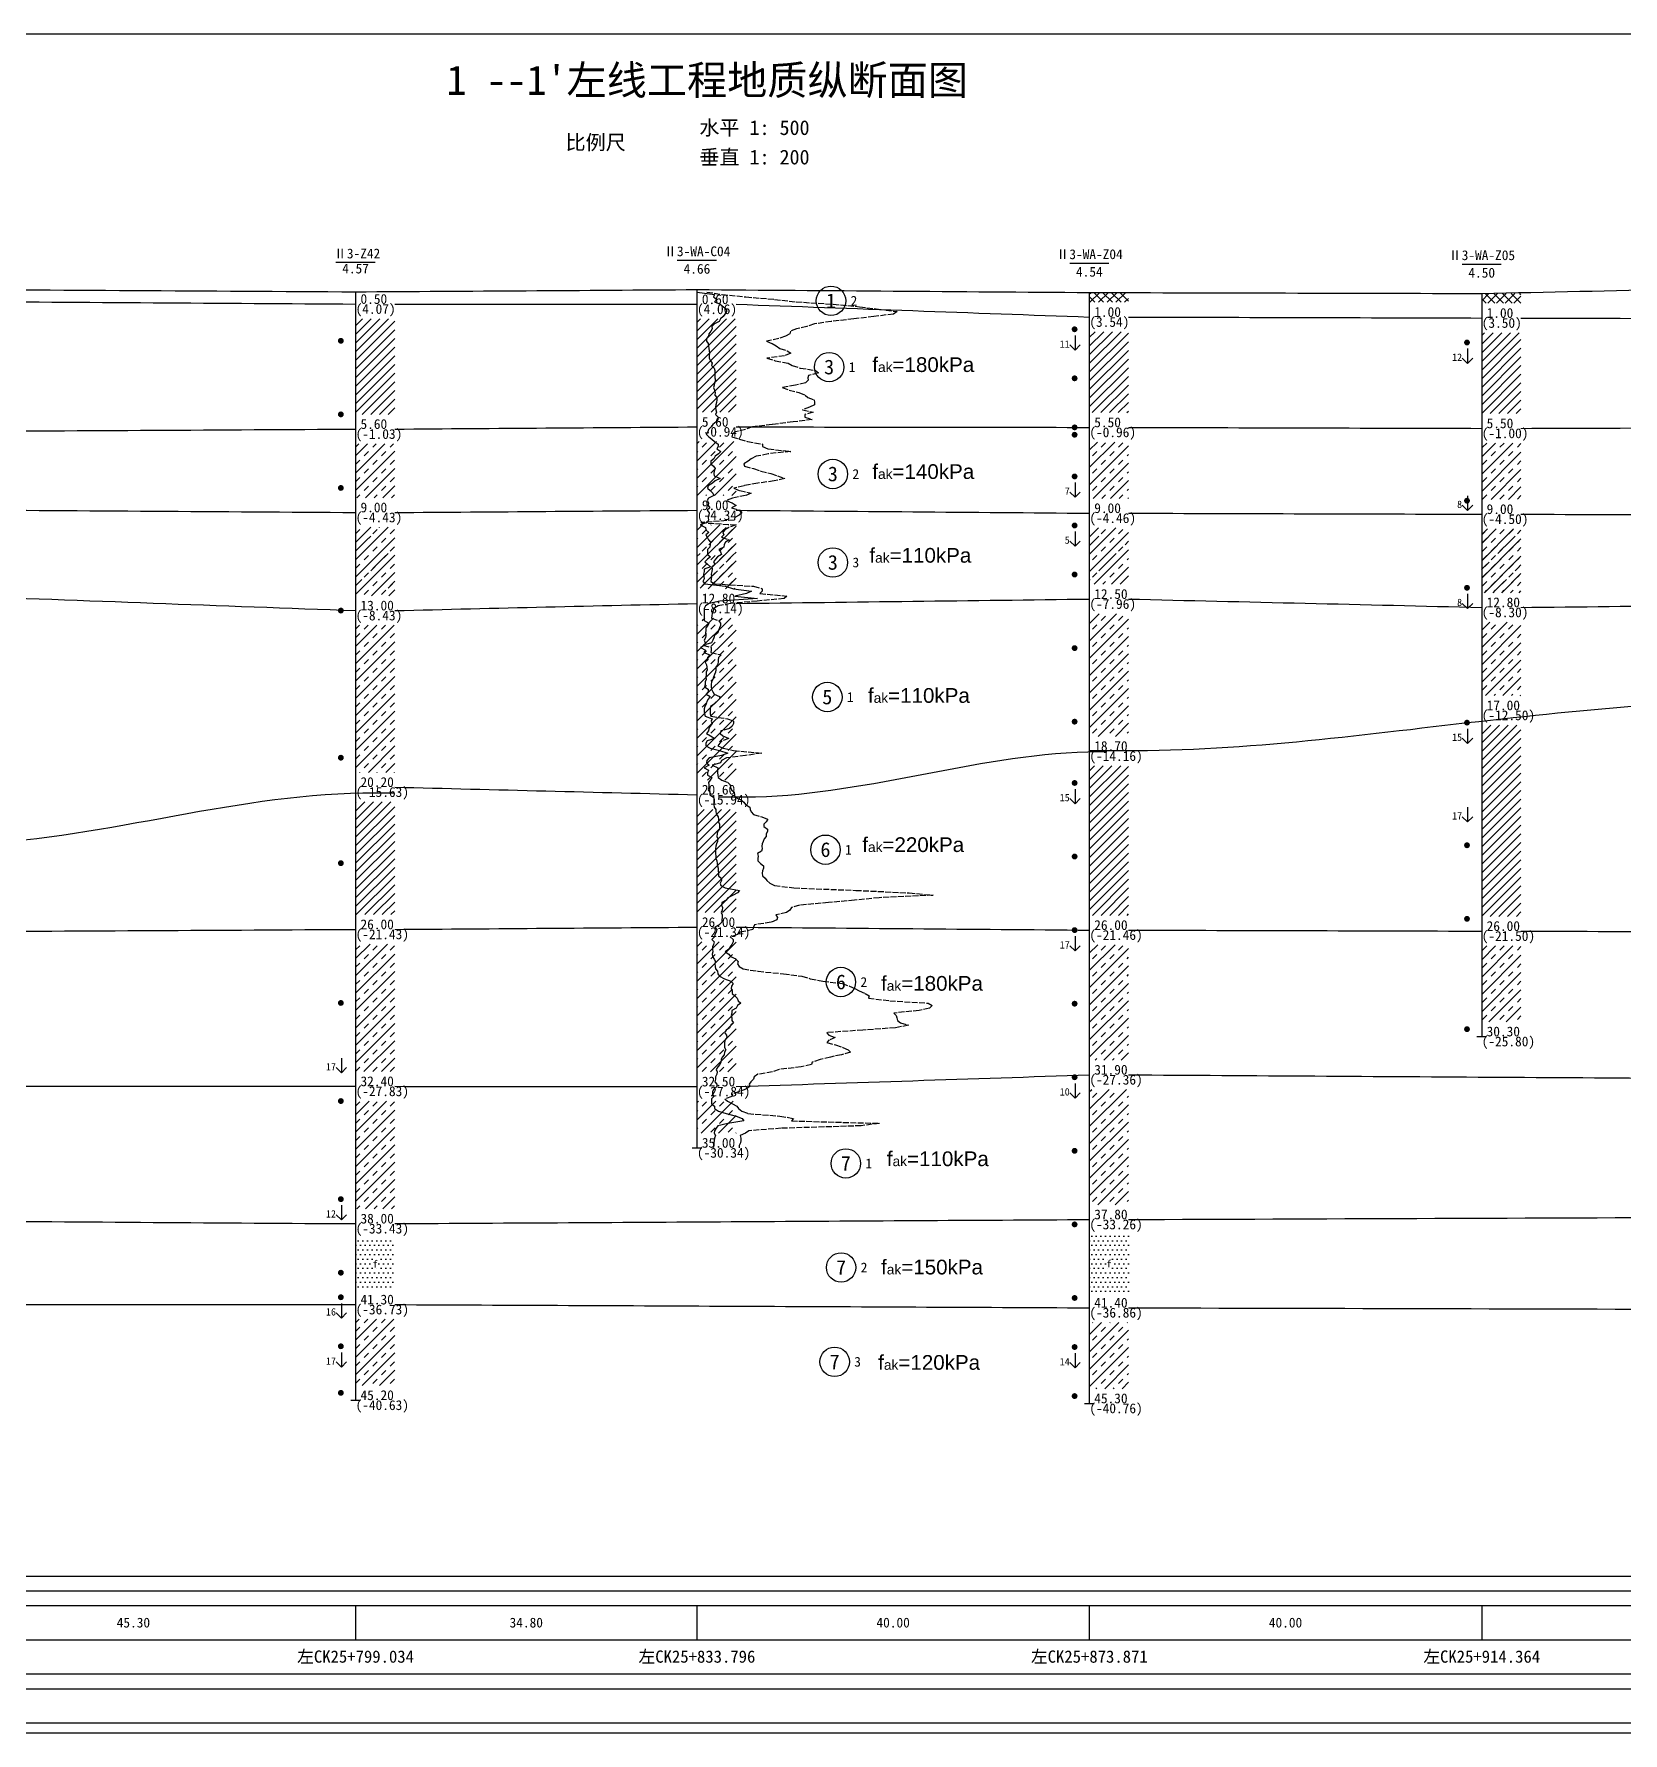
# Model space of a CAD drawing. Extents: x -339 to 990, y -633 to 75.
# Drawn here: x 330.4 to 654.4, y -271 to 75.4 of the extents above; entities that cross this region are included whole.
import ezdxf

# ---------------------------------------------------------------- set-up
doc = ezdxf.new("R2010")
doc.units = 0
doc.header["$MEASUREMENT"] = 0
doc.linetypes.add('ACAD_ISO02W100', pattern=[15, 12, -3])
doc.layers.get('0').update_dxf_attribs({"linetype": 'CONTINUOUS'})
doc.layers.add('苏州工程勘察_钻孔图例_LAYER', color=7, linetype='CONTINUOUS')
pattern_1 = [(45, (0, 0), (-0.883883, 0.883883), [])]
pattern_2 = [(45, (0, 0), (-1.767767, 1.767767), []), (45, (1.7678, 0), (-1.767767, 1.767767), [1.25, -1.25])]
pattern_3 = [(45, (0, 0), (-3.535534, 3.535534), []), (45, (1.768, 0), (-3.535534, 3.535534), [1.25, -0.625]), (45, (3.5355, 0), (-3.535534, 3.535534), []), (45, (0, 0), (0, 1.767767), [1.25, -1.25])]
pattern_4 = [(0, (0, 0), (0.4688, 0.9375), [0, -0.9375])]
pattern_5 = [(45, (0, 0), (-0.883883, 0.883883), []), (135, (0, 0), (-0.883883, -0.883883), [])]

# ---------------------------------------------------------------- blocks, each defined once
blk = doc.blocks.new('Layer1-2')
at = {"layer": '苏州工程勘察_钻孔图例_LAYER', "color": 7}
blk.add_circle((0, 0), 1.5, dxfattribs=at)
at = {"layer": '苏州工程勘察_钻孔图例_LAYER', "color": 7, "line_spacing_factor": 0.84}
for s, insert, char_height, attachment_point in [('{\\f|b0|i0|c134|p54;1}', (0, 0), 1.5, 5), ('{\\f|b0|i0|c134|p54;2}', (2, 0), 1, 4)]:
    blk.add_mtext(s, dxfattribs=dict(at, insert=insert, char_height=char_height, attachment_point=attachment_point))
blk = doc.blocks.new('Layer3-1')
at = {"layer": '苏州工程勘察_钻孔图例_LAYER', "color": 7}
blk.add_circle((0, 0), 1.5, dxfattribs=at)
at = {"layer": '苏州工程勘察_钻孔图例_LAYER', "color": 7, "line_spacing_factor": 0.84}
for s, insert, char_height, attachment_point in [('{\\f|b0|i0|c134|p54;3}', (0, 0), 1.5, 5), ('{\\f|b0|i0|c134|p54;1}', (2, 0), 1, 4)]:
    blk.add_mtext(s, dxfattribs=dict(at, insert=insert, char_height=char_height, attachment_point=attachment_point))
blk = doc.blocks.new('Layer3-2')
at = {"layer": '苏州工程勘察_钻孔图例_LAYER', "color": 7}
blk.add_circle((0, 0), 1.5, dxfattribs=at)
at = {"layer": '苏州工程勘察_钻孔图例_LAYER', "color": 7, "line_spacing_factor": 0.84}
for s, insert, char_height, attachment_point in [('{\\f|b0|i0|c134|p54;3}', (0, 0), 1.5, 5), ('{\\f|b0|i0|c134|p54;2}', (2, 0), 1, 4)]:
    blk.add_mtext(s, dxfattribs=dict(at, insert=insert, char_height=char_height, attachment_point=attachment_point))
blk = doc.blocks.new('Layer3-3')
at = {"layer": '苏州工程勘察_钻孔图例_LAYER', "color": 7}
blk.add_circle((0, 0), 1.5, dxfattribs=at)
at = {"layer": '苏州工程勘察_钻孔图例_LAYER', "color": 7, "line_spacing_factor": 0.84}
for insert, char_height, attachment_point in [((0, 0), 1.5, 5), ((2, 0), 1, 4)]:
    blk.add_mtext('{\\f|b0|i0|c134|p54;3}', dxfattribs=dict(at, insert=insert, char_height=char_height, attachment_point=attachment_point))
blk = doc.blocks.new('Layer5-1')
at = {"layer": '苏州工程勘察_钻孔图例_LAYER', "color": 7}
blk.add_circle((0, 0), 1.5, dxfattribs=at)
at = {"layer": '苏州工程勘察_钻孔图例_LAYER', "color": 7, "line_spacing_factor": 0.84}
for s, insert, char_height, attachment_point in [('{\\f|b0|i0|c134|p54;5}', (0, 0), 1.5, 5), ('{\\f|b0|i0|c134|p54;1}', (2, 0), 1, 4)]:
    blk.add_mtext(s, dxfattribs=dict(at, insert=insert, char_height=char_height, attachment_point=attachment_point))
blk = doc.blocks.new('Layer6-1')
at = {"layer": '苏州工程勘察_钻孔图例_LAYER', "color": 7}
blk.add_circle((0, 0), 1.5, dxfattribs=at)
at = {"layer": '苏州工程勘察_钻孔图例_LAYER', "color": 7, "line_spacing_factor": 0.84}
for s, insert, char_height, attachment_point in [('{\\f|b0|i0|c134|p54;6}', (0, 0), 1.5, 5), ('{\\f|b0|i0|c134|p54;1}', (2, 0), 1, 4)]:
    blk.add_mtext(s, dxfattribs=dict(at, insert=insert, char_height=char_height, attachment_point=attachment_point))
blk = doc.blocks.new('Layer6-2')
at = {"layer": '苏州工程勘察_钻孔图例_LAYER', "color": 7}
blk.add_circle((0, 0), 1.5, dxfattribs=at)
at = {"layer": '苏州工程勘察_钻孔图例_LAYER', "color": 7, "line_spacing_factor": 0.84}
for s, insert, char_height, attachment_point in [('{\\f|b0|i0|c134|p54;6}', (0, 0), 1.5, 5), ('{\\f|b0|i0|c134|p54;2}', (2, 0), 1, 4)]:
    blk.add_mtext(s, dxfattribs=dict(at, insert=insert, char_height=char_height, attachment_point=attachment_point))
blk = doc.blocks.new('Layer7-1')
at = {"layer": '苏州工程勘察_钻孔图例_LAYER', "color": 7}
blk.add_circle((0, 0), 1.5, dxfattribs=at)
at = {"layer": '苏州工程勘察_钻孔图例_LAYER', "color": 7, "line_spacing_factor": 0.84}
for s, insert, char_height, attachment_point in [('{\\f|b0|i0|c134|p54;7}', (0, 0), 1.5, 5), ('{\\f|b0|i0|c134|p54;1}', (2, 0), 1, 4)]:
    blk.add_mtext(s, dxfattribs=dict(at, insert=insert, char_height=char_height, attachment_point=attachment_point))
blk = doc.blocks.new('Layer7-2')
at = {"layer": '苏州工程勘察_钻孔图例_LAYER', "color": 7}
blk.add_circle((0, 0), 1.5, dxfattribs=at)
at = {"layer": '苏州工程勘察_钻孔图例_LAYER', "color": 7, "line_spacing_factor": 0.84}
for s, insert, char_height, attachment_point in [('{\\f|b0|i0|c134|p54;7}', (0, 0), 1.5, 5), ('{\\f|b0|i0|c134|p54;2}', (2, 0), 1, 4)]:
    blk.add_mtext(s, dxfattribs=dict(at, insert=insert, char_height=char_height, attachment_point=attachment_point))
blk = doc.blocks.new('Layer7-3')
at = {"layer": '苏州工程勘察_钻孔图例_LAYER', "color": 7}
blk.add_circle((0, 0), 1.5, dxfattribs=at)
at = {"layer": '苏州工程勘察_钻孔图例_LAYER', "color": 7, "line_spacing_factor": 0.84}
for s, insert, char_height, attachment_point in [('{\\f|b0|i0|c134|p54;7}', (0, 0), 1.5, 5), ('{\\f|b0|i0|c134|p54;3}', (2, 0), 1, 4)]:
    blk.add_mtext(s, dxfattribs=dict(at, insert=insert, char_height=char_height, attachment_point=attachment_point))

msp = doc.modelspace()

# ---------------------------------------------------------------- hatches: boundary and pattern name
h = msp.add_hatch()
h.set_pattern_fill('素填土', color=256, scale=10, style=0)
h.set_pattern_definition(pattern_5)
h.paths.add_polyline_path([(545.6, 22.7), (553.6, 22.7), (553.6, 20.7), (545.6, 20.7)])
h = msp.add_hatch()
h.set_pattern_fill('素填土', color=256, scale=10, style=0)
h.set_pattern_definition(pattern_5)
h.paths.add_polyline_path([(625.6, 22.5), (633.6, 22.5), (633.6, 20.5), (625.6, 20.5)])
h = msp.add_hatch()
h.set_pattern_fill('粘土', color=256, scale=10, style=0)
h.set_pattern_definition(pattern_1)
h.paths.add_polyline_path([(396, 17.35), (404, 17.35), (404, -2.15), (396, -2.15)])
h = msp.add_hatch()
h.set_pattern_fill('粘土', color=256, scale=10, style=0)
h.set_pattern_definition(pattern_1)
h.paths.add_polyline_path([(465.6, 17.3), (473.6, 17.3), (473.6, -1.7), (465.6, -1.7)])
h = msp.add_hatch()
h.set_pattern_fill('粘土', color=256, scale=10, style=0)
h.set_pattern_definition(pattern_1)
h.paths.add_polyline_path([(545.6, 14.7), (553.6, 14.7), (553.6, -1.8), (545.6, -1.8)])
h = msp.add_hatch()
h.set_pattern_fill('粘土', color=256, scale=10, style=0)
h.set_pattern_definition(pattern_1)
h.paths.add_polyline_path([(625.6, 14.5), (633.6, 14.5), (633.6, -2), (625.6, -2)])
h = msp.add_hatch()
h.set_pattern_fill('粉质粘土', color=256, scale=10, style=0)
h.set_pattern_definition(pattern_2)
h.paths.add_polyline_path([(396, -8.15), (404, -8.15), (404, -19.15), (396, -19.15)])
h = msp.add_hatch()
h.set_pattern_fill('粉质粘土', color=256, scale=10, style=0)
h.set_pattern_definition(pattern_2)
h.paths.add_polyline_path([(465.6, -7.7), (473.6, -7.7), (473.6, -18.7), (465.6, -18.7)])
h = msp.add_hatch()
h.set_pattern_fill('粉质粘土', color=256, scale=10, style=0)
h.set_pattern_definition(pattern_2)
h.paths.add_polyline_path([(545.6, -7.8), (553.6, -7.8), (553.6, -19.3), (545.6, -19.3)])
h = msp.add_hatch()
h.set_pattern_fill('粉质粘土', color=256, scale=10, style=0)
h.set_pattern_definition(pattern_2)
h.paths.add_polyline_path([(625.6, -8), (633.6, -8), (633.6, -19.5), (625.6, -19.5)])
h = msp.add_hatch()
h.set_pattern_fill('粉质粘土夹粉土', color=256, scale=10, style=0)
h.set_pattern_definition(pattern_3)
h.paths.add_polyline_path([(396, -25.15), (404, -25.15), (404, -39.15), (396, -39.15)])
h = msp.add_hatch()
h.set_pattern_fill('粉质粘土夹粉土', color=256, scale=10, style=0)
h.set_pattern_definition(pattern_3)
h.paths.add_polyline_path([(465.6, -24.7), (473.6, -24.7), (473.6, -37.7), (465.6, -37.7)])
h = msp.add_hatch()
h.set_pattern_fill('粉质粘土夹粉土', color=256, scale=10, style=0)
h.set_pattern_definition(pattern_3)
h.paths.add_polyline_path([(545.6, -25.3), (553.6, -25.3), (553.6, -36.8), (545.6, -36.8)])
h = msp.add_hatch()
h.set_pattern_fill('粉质粘土夹粉土', color=256, scale=10, style=0)
h.set_pattern_definition(pattern_3)
h.paths.add_polyline_path([(625.6, -25.5), (633.6, -25.5), (633.6, -38.5), (625.6, -38.5)])
h = msp.add_hatch()
h.set_pattern_fill('粉质粘土', color=256, scale=10, style=0)
h.set_pattern_definition(pattern_2)
h.paths.add_polyline_path([(465.6, -43.7), (473.6, -43.7), (473.6, -76.7), (465.6, -76.7)])
h = msp.add_hatch()
h.set_pattern_fill('粉质粘土', color=256, scale=10, style=0)
h.set_pattern_definition(pattern_2)
h.paths.add_polyline_path([(545.6, -42.8), (553.6, -42.8), (553.6, -67.8), (545.6, -67.8)])
h = msp.add_hatch()
h.set_pattern_fill('粉质粘土', color=256, scale=10, style=0)
h.set_pattern_definition(pattern_2)
h.paths.add_polyline_path([(625.6, -44.5), (633.6, -44.5), (633.6, -59.5), (625.6, -59.5)])
h = msp.add_hatch()
h.set_pattern_fill('粉质粘土', color=256, scale=10, style=0)
h.set_pattern_definition(pattern_2)
h.paths.add_polyline_path([(396, -45.15), (404, -45.15), (404, -75.15), (396, -75.15)])
h = msp.add_hatch()
h.set_pattern_fill('粘土', color=256, scale=10, style=0)
h.set_pattern_definition(pattern_1)
h.paths.add_polyline_path([(625.6, -65.5), (633.6, -65.5), (633.6, -104.5), (625.6, -104.5)])
h = msp.add_hatch()
h.set_pattern_fill('粘土', color=256, scale=10, style=0)
h.set_pattern_definition(pattern_1)
h.paths.add_polyline_path([(545.6, -73.8), (553.6, -73.8), (553.6, -104.3), (545.6, -104.3)])
h = msp.add_hatch()
h.set_pattern_fill('粘土', color=256, scale=10, style=0)
h.set_pattern_definition(pattern_1)
h.paths.add_polyline_path([(396, -81.15), (404, -81.15), (404, -104.15), (396, -104.15)])
h = msp.add_hatch()
h.set_pattern_fill('粘土', color=256, scale=10, style=0)
h.set_pattern_definition(pattern_1)
h.paths.add_polyline_path([(465.6, -82.7), (473.6, -82.7), (473.6, -103.7), (465.6, -103.7)])
h = msp.add_hatch()
h.set_pattern_fill('粉质粘土', color=256, scale=10, style=0)
h.set_pattern_definition(pattern_2)
h.paths.add_polyline_path([(396, -110.15), (404, -110.15), (404, -136.15), (396, -136.15)])
h = msp.add_hatch()
h.set_pattern_fill('粉质粘土', color=256, scale=10, style=0)
h.set_pattern_definition(pattern_2)
h.paths.add_polyline_path([(465.6, -109.7), (473.6, -109.7), (473.6, -136.2), (465.6, -136.2)])
h = msp.add_hatch()
h.set_pattern_fill('粉质粘土', color=256, scale=10, style=0)
h.set_pattern_definition(pattern_2)
h.paths.add_polyline_path([(545.6, -110.3), (553.6, -110.3), (553.6, -133.8), (545.6, -133.8)])
h = msp.add_hatch()
h.set_pattern_fill('粉质粘土', color=256, scale=10, style=0)
h.set_pattern_definition(pattern_2)
h.paths.add_polyline_path([(625.6, -110.5), (633.6, -110.5), (633.6, -126), (625.6, -126)])
h = msp.add_hatch()
h.set_pattern_fill('粉质粘土', color=256, scale=10, style=0)
h.set_pattern_definition(pattern_2)
h.paths.add_polyline_path([(545.6, -139.8), (553.6, -139.8), (553.6, -163.3), (545.6, -163.3)])
h = msp.add_hatch()
h.set_pattern_fill('粉质粘土', color=256, scale=10, style=0)
h.set_pattern_definition(pattern_2)
h.paths.add_polyline_path([(396, -142.15), (404, -142.15), (404, -164.15), (396, -164.15)])
h = msp.add_hatch()
h.set_pattern_fill('粉质粘土', color=256, scale=10, style=0)
h.set_pattern_definition(pattern_2)
h.paths.add_polyline_path([(465.6, -142.2), (473.6, -142.2), (473.6, -148.7), (465.6, -148.7)])
h = msp.add_hatch()
h.set_pattern_fill('砂', color=256, scale=10, style=0)
h.set_pattern_definition(pattern_4)
h.paths.add_polyline_path([(545.6, -169.3), (553.6, -169.3), (553.6, -181.3), (545.6, -181.3)])
h = msp.add_hatch()
h.set_pattern_fill('砂', color=256, scale=10, style=0)
h.set_pattern_definition(pattern_4)
h.paths.add_polyline_path([(396, -170.15), (404, -170.15), (404, -180.65), (396, -180.65)])
h = msp.add_hatch()
h.set_pattern_fill('粉质粘土', color=256, scale=10, style=0)
h.set_pattern_definition(pattern_2)
h.paths.add_polyline_path([(396, -186.65), (404, -186.65), (404, -200.15), (396, -200.15)])
h = msp.add_hatch()
h.set_pattern_fill('粉质粘土', color=256, scale=10, style=0)
h.set_pattern_definition(pattern_2)
h.paths.add_polyline_path([(545.6, -187.3), (553.6, -187.3), (553.6, -200.8), (545.6, -200.8)])
at = {"layer": '苏州工程勘察_钻孔图例_LAYER'}
for points in [[(543.2, 15.2, 1), (542, 15.2, 1)], [(393.6, 12.85, 1), (392.4, 12.85, 1)], [(623.2, 12.5, 1), (622, 12.5, 1)], [(543.2, 5.2, 1), (542, 5.2, 1)], [(393.6, -2.15, 1), (392.4, -2.15, 1)], [(543.2, -4.8, 1), (542, -4.8, 1)], [(543.2, -6.3, 1), (542, -6.3, 1)], [(393.6, -17.15, 1), (392.4, -17.15, 1)], [(543.2, -14.8, 1), (542, -14.8, 1)], [(623.2, -19.75, 1), (622, -19.75, 1)], [(543.2, -24.8, 1), (542, -24.8, 1)], [(543.2, -34.8, 1), (542, -34.8, 1)], [(623.2, -37.5, 1), (622, -37.5, 1)], [(393.6, -42.15, 1), (392.4, -42.15, 1)], [(543.2, -49.8, 1), (542, -49.8, 1)], [(543.2, -64.8, 1), (542, -64.8, 1)], [(623.2, -65, 1), (622, -65, 1)], [(393.6, -72.15, 1), (392.4, -72.15, 1)], [(543.2, -77.3, 1), (542, -77.3, 1)], [(623.2, -90, 1), (622, -90, 1)], [(393.6, -93.65, 1), (392.4, -93.65, 1)], [(543.2, -92.3, 1), (542, -92.3, 1)], [(543.2, -107.3, 1), (542, -107.3, 1)], [(623.2, -105, 1), (622, -105, 1)], [(393.6, -122.15, 1), (392.4, -122.15, 1)], [(543.2, -122.3, 1), (542, -122.3, 1)], [(623.2, -127.5, 1), (622, -127.5, 1)], [(543.2, -137.3, 1), (542, -137.3, 1)], [(393.6, -142.15, 1), (392.4, -142.15, 1)], [(543.2, -152.3, 1), (542, -152.3, 1)], [(393.6, -162.15, 1), (392.4, -162.15, 1)], [(543.2, -167.3, 1), (542, -167.3, 1)], [(393.6, -177.15, 1), (392.4, -177.15, 1)], [(393.6, -182.15, 1), (392.4, -182.15, 1)], [(543.2, -182.3, 1), (542, -182.3, 1)], [(393.6, -192.15, 1), (392.4, -192.15, 1)], [(543.2, -192.3, 1), (542, -192.3, 1)], [(393.6, -201.65, 1), (392.4, -201.65, 1)], [(543.2, -202.3, 1), (542, -202.3, 1)]]:
    msp.add_hatch(color=256, dxfattribs=at).paths.add_polyline_path(points)

# ---------------------------------------------------------------- linework, layer by layer
for p, q in [((392, 28.85), (400, 28.85)), ((461.6, 29.3), (469.6, 29.3)), ((541.6, 28.7), (549.6, 28.7)), ((621.6, 28.5), (629.6, 28.5)), ((396, 22.85), (396, -203.15)), ((465.6, 23.3), (465.6, -151.7)), ((545.6, 22.7), (545.6, -203.8)), ((625.6, 22.5), (625.6, -129)), ((624.6, -129), (626.6, -129)), ((464.6, -151.7), (466.6, -151.7)), ((395, -203.15), (397, -203.15)), ((544.6, -203.8), (546.6, -203.8)), ((0, -242), (935.4, -242)), ((0, -245), (935.4, -245)), ((396, -245), (396, -252)), ((465.6, -245), (465.6, -252)), ((545.6, -245), (545.6, -252)), ((625.6, -245), (625.6, -252)), ((0, -252), (935.4, -252))]:
    msp.add_line(p, q)
at = {"linetype": 'Continuous'}
msp.add_lwpolyline([(-132.15, 75.41), (990.4, 75.41), (990.4, -271), (-132.15, -271)], close=True, dxfattribs=at)
for points in [[(465.62, 22.8), (469.18, 22.3), (468.95, 21.8), (469.62, 21.3), (469.15, 20.8), (470.3, 20.3), (471, 19.8), (471.6, 19.3), (471.62, 18.8), (471.27, 18.3), (470.95, 17.8), (470.43, 17.3), (470.12, 16.8), (469.18, 16.3), (468.62, 15.8), (468.73, 15.3), (468.4, 14.8), (468.05, 14.3), (467.95, 13.8), (467.55, 13.3), (467.52, 12.8), (467.88, 12.3), (467.93, 11.8), (468.02, 11.3), (468.1, 10.8), (468.15, 10.3), (468.12, 9.8), (468.1, 9.3), (468.38, 8.8), (468.73, 8.3), (468.57, 7.8), (469.12, 7.3), (469.23, 6.8), (469.27, 6.3), (469.25, 5.8), (469.23, 5.3), (469.35, 4.8), (469.2, 4.3), (469.12, 3.8), (468.95, 3.3), (469.18, 2.8), (469.3, 2.3), (469.27, 1.8), (469.65, 1.3), (469.62, 0.8), (469.57, 0.3), (469.45, -0.2), (469.4, -0.7), (469.45, -1.2), (469.57, -1.7), (469.4, -2.2), (469.9, -2.7), (469.88, -3.2), (469.5, -3.7), (468.82, -4.2), (468.5, -4.7), (467.93, -5.2), (467.85, -5.7), (467.5, -6.2), (468.05, -6.7), (468.65, -7.2), (469.18, -7.7), (469.95, -8.2), (469.9, -8.7), (469.65, -9.2), (470.45, -9.7), (470.02, -10.2), (469.32, -10.7), (469.02, -11.2), (468.4, -11.7), (468.43, -12.2), (468.95, -12.7), (469.32, -13.2), (469.12, -13.7), (469.07, -14.2), (469.12, -14.7), (470.32, -15.2), (469.32, -15.7), (468.8, -16.2), (467.88, -16.7), (467.77, -17.2), (468.27, -17.7), (468.85, -18.2), (469.02, -18.7), (467.93, -19.2), (467.68, -19.7), (467.93, -20.2), (467.9, -20.7), (468.23, -21.2), (467.7, -21.7), (468.1, -22.2), (468.05, -22.7), (467.9, -23.2), (467.93, -23.7), (467.68, -24.2), (466.25, -24.7), (467.35, -25.2), (467.4, -25.7), (468.05, -26.2), (467.43, -26.7), (467.7, -27.2), (467.98, -27.7), (468.35, -28.2), (468.3, -28.7), (468.2, -29.2), (467.75, -29.7), (467.75, -30.2), (467.77, -30.7), (468.35, -31.2), (467.73, -31.7), (467.18, -32.2), (467.73, -32.7), (468.38, -33.2), (467.1, -33.7), (467.05, -34.2), (466.93, -34.7), (467.02, -35.2), (467.05, -35.7), (466.8, -36.2), (467.2, -36.7), (471.32, -37.2), (473.02, -37.7), (476.7, -38.2), (475.73, -38.7), (473.32, -39.2), (477.95, -39.7), (470.25, -40.2), (468.12, -40.7), (467.35, -41.2), (467.07, -41.7), (467.05, -42.2), (467.07, -42.7), (467.05, -43.2), (467.05, -43.7), (467.1, -44.2), (468.05, -44.7), (467.8, -45.2), (467.4, -45.7), (467.4, -46.2), (467.35, -46.7), (467.43, -47.2), (467.32, -47.7), (467.1, -48.2), (467.27, -48.7), (467.23, -49.2), (466.32, -49.7), (467.35, -50.2), (467, -50.7), (468.2, -51.2), (467.77, -51.7), (467.85, -52.2), (467.25, -52.7), (467.55, -53.2), (467.6, -53.7), (467.65, -54.2), (467.48, -54.7), (467.48, -55.2), (467.43, -55.7), (467.48, -56.2), (467.3, -56.7), (467.27, -57.2), (467.15, -57.7), (467.9, -58.2), (467.88, -58.7), (467.5, -59.2), (468.32, -59.7), (467.9, -60.2), (467.6, -60.7), (467.45, -61.2), (467.23, -61.7), (467.1, -62.2), (467.1, -62.7), (467.15, -63.2), (467.25, -63.7), (468.7, -64.2), (468.52, -64.7), (468.7, -65.2), (468.32, -65.7), (468.02, -66.2), (467.95, -66.7), (467.52, -67.2), (468.38, -67.7), (469.25, -68.2), (467.7, -68.7), (467.43, -69.2), (467.43, -69.7), (468.27, -70.2), (470.2, -70.7), (471.93, -71.2), (470.6, -71.7), (468.12, -72.2), (467.6, -72.7), (467.55, -73.2), (468.12, -73.7), (467.07, -74.2), (467.95, -74.7), (467.75, -75.2), (467.73, -75.7), (468.62, -76.2), (468.32, -76.7), (467.95, -77.2), (468, -77.7), (468.02, -78.2), (467.9, -78.7), (468.2, -79.2), (468.25, -79.7), (469, -80.2), (469.1, -80.7), (469.1, -81.2), (469.07, -81.7), (469.1, -82.2), (469.45, -82.7), (469.48, -83.2), (469.6, -83.7), (469.9, -84.2), (470.02, -84.7), (470.02, -85.2), (470.18, -85.7), (470.18, -86.2), (470.18, -86.7), (469.82, -87.2), (469.73, -87.7), (469.65, -88.2), (469.85, -88.7), (469.82, -89.2), (469.57, -89.7), (469.48, -90.2), (469.35, -90.7), (469.38, -91.2), (469.4, -91.7), (469.48, -92.2), (469.48, -92.7), (469.65, -93.2), (469.73, -93.7), (469.8, -94.2), (469.95, -94.7), (469.9, -95.2), (470.02, -95.7), (470, -96.2), (470.55, -96.7), (470.62, -97.2), (470.3, -97.7), (470.5, -98.2), (471.38, -98.7), (474.27, -99.2), (473.88, -99.7), (473, -100.2), (471.93, -100.7), (471.55, -101.2), (470.7, -101.7), (470.62, -102.2), (470.82, -102.7), (470.75, -103.2), (470.55, -103.7), (470.75, -104.2), (470.77, -104.7), (470.68, -105.2), (470.68, -105.7), (470.15, -106.2), (469.25, -106.7), (469.62, -107.2), (469.55, -107.7), (469.23, -108.2), (469.18, -108.7), (468.65, -109.2), (469.12, -109.7), (469, -110.2), (468.8, -110.7), (468.8, -111.2), (468.82, -111.7), (468.73, -112.2), (468.8, -112.7), (469.12, -113.2), (469.35, -113.7), (469.25, -114.2), (469.3, -114.7), (469.35, -115.2), (469.8, -115.7), (469.88, -116.2), (470.18, -116.7), (471.2, -117.2), (472.52, -117.7), (473, -118.2), (472.65, -118.7), (472.55, -119.2), (472.77, -119.7), (472.8, -120.2), (473.3, -120.7), (473.82, -121.2), (474.02, -121.7), (474.52, -122.2), (473.9, -122.7), (473.57, -123.2), (472.73, -123.7), (472.68, -124.2), (472.57, -124.7), (472.7, -125.2), (472.68, -125.7), (473.07, -126.2), (472.5, -126.7), (472.23, -127.2), (471.55, -127.7), (471.2, -128.2), (471.62, -128.7), (471.68, -129.2), (471.35, -129.7), (471.23, -130.2), (471.23, -130.7), (471.23, -131.2), (471.52, -131.7), (471.25, -132.2), (471.18, -132.7), (470.75, -133.2), (470.52, -133.7), (470.45, -134.2), (470.25, -134.7), (469.88, -135.2), (469.52, -135.7), (469.73, -136.2), (469.62, -136.7), (469.4, -137.2), (469.35, -137.7), (469.27, -138.2), (469.65, -138.7), (469.62, -139.2), (469.07, -139.7), (468.77, -140.2), (468.77, -140.7), (469.07, -141.2), (468.6, -141.7), (468.6, -142.2), (468.6, -142.7), (469.15, -143.2), (469.18, -143.7), (470, -144.2), (471.55, -144.7), (473.57, -145.2), (474.82, -145.7), (475.15, -146.2), (471.88, -146.7), (469.85, -147.2), (469.5, -147.7), (469.15, -148.2), (469.12, -148.7), (469.4, -149.2), (469.18, -149.7), (469.1, -150.2), (469.07, -150.7), (469.02, -151.2), (468.9, -151.7)], [(542.7, 13.95), (542.7, 10.95), (541.64, 12.01)], [(542.7, 10.95), (543.76, 12.01)], [(622.7, 11.25), (622.7, 8.25), (621.64, 9.31)], [(622.7, 8.25), (623.76, 9.31)], [(542.7, -16.05), (542.7, -19.05), (541.64, -17.99)], [(542.7, -19.05), (543.76, -17.99)], [(622.7, -18.75), (622.7, -21.75), (621.64, -20.69)], [(622.7, -21.75), (623.76, -20.69)], [(542.7, -26.05), (542.7, -29.05), (541.64, -27.99)], [(542.7, -29.05), (543.76, -27.99)], [(622.7, -38.75), (622.7, -41.75), (621.64, -40.69)], [(622.7, -41.75), (623.76, -40.69)], [(622.7, -66.25), (622.7, -69.25), (621.64, -68.19)], [(622.7, -69.25), (623.76, -68.19)], [(542.7, -78.55), (542.7, -81.55), (541.64, -80.49)], [(542.7, -81.55), (543.76, -80.49)], [(622.7, -82.25), (622.7, -85.25), (621.64, -84.19)], [(622.7, -85.25), (623.76, -84.19)], [(542.7, -108.55), (542.7, -111.55), (541.64, -110.49)], [(542.7, -111.55), (543.76, -110.49)], [(393.1, -133.4), (393.1, -136.4), (392.04, -135.34)], [(393.1, -136.4), (394.16, -135.34)], [(542.7, -138.55), (542.7, -141.55), (541.64, -140.49)], [(542.7, -141.55), (543.76, -140.49)], [(393.1, -163.4), (393.1, -166.4), (392.04, -165.34)], [(393.1, -166.4), (394.16, -165.34)], [(393.1, -183.4), (393.1, -186.4), (392.04, -185.34)], [(393.1, -186.4), (394.16, -185.34)], [(393.1, -193.4), (393.1, -196.4), (392.04, -195.34)], [(542.7, -193.55), (542.7, -196.55), (541.64, -195.49)], [(393.1, -196.4), (394.16, -195.34)], [(542.7, -196.55), (543.76, -195.49)], [(-128.65, -239), (935.4, -239), (935.4, -259), (-128.65, -259)]]:
    msp.add_lwpolyline(points)
at = {"linetype": 'ACAD_ISO02W100', "ltscale": 0.1}
msp.add_lwpolyline([(467.62, 22.8), (470.73, 22.3), (475.57, 21.8), (481.43, 21.3), (485.85, 20.8), (493.4, 20.3), (498.77, 19.8), (502.6, 19.3), (506.43, 18.8), (505.68, 18.3), (501.68, 17.8), (497.57, 17.3), (492.98, 16.8), (489.57, 16.3), (488.02, 15.8), (485.93, 15.3), (484.68, 14.8), (484.55, 14.3), (483.62, 13.8), (482.3, 13.3), (479.75, 12.8), (480.93, 12.3), (481.73, 11.8), (482.52, 11.3), (484, 10.8), (484.73, 10.3), (483.45, 9.8), (479.82, 9.3), (481.55, 8.8), (484.2, 8.3), (485.02, 7.8), (486.65, 7.3), (489.77, 6.8), (490.35, 6.3), (488.32, 5.8), (488.2, 5.3), (488.27, 4.8), (487.75, 4.3), (485.68, 3.8), (482.98, 3.3), (484.38, 2.8), (486.4, 2.3), (487.65, 1.8), (488.2, 1.3), (489.52, 0.8), (489.57, 0.3), (489.6, -0.2), (488.57, -0.7), (487.15, -1.2), (489.27, -1.7), (487.57, -2.2), (487.57, -2.7), (489.12, -3.2), (485.2, -3.7), (480.93, -4.2), (476.9, -4.7), (475.52, -5.2), (473.43, -5.7), (472.85, -6.2), (472.7, -6.7), (474.27, -7.2), (475.88, -7.7), (478.95, -8.2), (478.98, -8.7), (480.15, -9.2), (484.75, -9.7), (480.12, -10.2), (477.7, -10.7), (476.65, -11.2), (476.07, -11.7), (475.15, -12.2), (475.32, -12.7), (477.15, -13.2), (478.62, -13.7), (480.68, -14.2), (482, -14.7), (483.52, -15.2), (481.35, -15.7), (477.98, -16.2), (475.2, -16.7), (473.12, -17.2), (474.32, -17.7), (476.65, -18.2), (475.52, -18.7), (472.88, -19.2), (471.62, -19.7), (472.75, -20.2), (473.62, -20.7), (472.62, -21.2), (474.38, -21.7), (474.77, -22.2), (474.18, -22.7), (473.32, -23.2), (473.18, -23.7), (466.4, -24.2), (473.57, -24.7), (472.12, -25.2), (471.3, -25.7), (470.85, -26.2), (471.07, -26.7), (470.62, -27.2), (472.18, -27.7), (471.43, -28.2), (471.15, -28.7), (471.07, -29.2), (470.05, -29.7), (470.43, -30.2), (470.6, -30.7), (469.8, -31.2), (469.35, -31.7), (468.98, -32.2), (469.23, -32.7), (468.65, -33.2), (468.7, -33.7), (468.62, -34.2), (468.52, -34.7), (468.55, -35.2), (468.48, -35.7), (468.4, -36.2), (469.27, -36.7), (477.15, -37.2), (478.9, -37.7), (478.9, -38.2), (478.45, -38.7), (483.95, -39.2), (483.4, -39.7), (477.9, -40.2), (472.52, -40.7), (469.9, -41.2), (469.02, -41.7), (468.93, -42.2), (468.73, -42.7), (468.65, -43.2), (468.6, -43.7), (469.98, -44.2), (470.43, -44.7), (470.4, -45.2), (470.23, -45.7), (470, -46.2), (469.85, -46.7), (469.18, -47.2), (469.05, -47.7), (468.82, -48.2), (468.57, -48.7), (466.9, -49.2), (468.52, -49.7), (468.52, -50.2), (468.43, -50.7), (470.52, -51.2), (470, -51.7), (469.93, -52.2), (469.95, -52.7), (469.77, -53.2), (469.45, -53.7), (469.45, -54.2), (469.35, -54.7), (469.15, -55.2), (468.98, -55.7), (468.82, -56.2), (468.57, -56.7), (468.52, -57.2), (468.52, -57.7), (468.6, -58.2), (468.85, -58.7), (469.12, -59.2), (470.25, -59.7), (470.15, -60.2), (469.65, -60.7), (469.1, -61.2), (468.35, -61.7), (468.3, -62.2), (468.27, -62.7), (468.32, -63.2), (468.45, -63.7), (471.85, -64.2), (473.07, -64.7), (473.02, -65.2), (472.77, -65.7), (472.25, -66.2), (470.48, -66.7), (470.32, -67.2), (470.85, -67.7), (472.1, -68.2), (470.75, -68.7), (470.27, -69.2), (469.85, -69.7), (470.98, -70.2), (473.05, -70.7), (478.82, -71.2), (475.5, -71.7), (471.6, -72.2), (470.62, -72.7), (470.43, -73.2), (468.73, -73.7), (469.85, -74.2), (469.77, -74.7), (469.77, -75.2), (469.85, -75.7), (469.93, -76.2), (470.68, -76.7), (471.9, -77.2), (472.35, -77.7), (472.45, -78.2), (472.62, -78.7), (473.18, -79.2), (473.25, -79.7), (473.32, -80.2), (474.5, -80.7), (475.15, -81.2), (475.5, -81.7), (476.4, -82.2), (476.48, -82.7), (476.62, -83.2), (477.15, -83.7), (478.85, -84.2), (480.05, -84.7), (479.73, -85.2), (479.27, -85.7), (479.27, -86.2), (479.95, -86.7), (479.95, -87.2), (479.73, -87.7), (479.7, -88.2), (479.32, -88.7), (479.1, -89.2), (478.9, -89.7), (478.82, -90.2), (478.9, -90.7), (478.77, -91.2), (477.93, -91.7), (478.05, -92.2), (478.02, -92.7), (478.02, -93.2), (478.57, -93.7), (479.18, -94.2), (479.2, -94.7), (478.98, -95.2), (478.93, -95.7), (478.98, -96.2), (479.52, -96.7), (479.82, -97.2), (480.48, -97.7), (481.4, -98.2), (485.38, -98.7), (497.98, -99.2), (508.88, -99.7), (513.75, -100.2), (502.77, -100.7), (497.7, -101.2), (492.4, -101.7), (486.52, -102.2), (484.9, -102.7), (484.55, -103.2), (483.88, -103.7), (481.65, -104.2), (482.05, -104.7), (481.9, -105.2), (480.7, -105.7), (477.35, -106.2), (477.15, -106.7), (477.02, -107.2), (474.43, -107.7), (473.88, -108.2), (472.35, -108.7), (472.95, -109.2), (472.95, -109.7), (472.7, -110.2), (472.38, -110.7), (472.1, -111.2), (471.35, -111.7), (472.12, -112.2), (472.43, -112.7), (473.55, -113.2), (473.98, -113.7), (473.88, -114.2), (474.18, -114.7), (475, -115.2), (478.07, -115.7), (483.27, -116.2), (487, -116.7), (488.7, -117.2), (491.27, -117.7), (495.18, -118.2), (496.73, -118.7), (497.82, -119.2), (498.65, -119.7), (499.88, -120.2), (500.7, -120.7), (500.57, -121.2), (504.9, -121.7), (512.75, -122.2), (513.55, -122.7), (512.98, -123.2), (510.88, -123.7), (505.73, -124.2), (506.25, -124.7), (506.32, -125.2), (506.48, -125.7), (507.1, -126.2), (508.75, -126.7), (506.05, -127.2), (499.45, -127.7), (492, -128.2), (492.48, -128.7), (493.8, -129.2), (492.55, -129.7), (492.1, -130.2), (493.85, -130.7), (495.35, -131.2), (496.43, -131.7), (496.9, -132.2), (495.05, -132.7), (492.82, -133.2), (490.73, -133.7), (489.12, -134.2), (488.95, -134.7), (486.88, -135.2), (482.35, -135.7), (481.02, -136.2), (477.98, -136.7), (477.25, -137.2), (477.1, -137.7), (476.57, -138.2), (476.27, -138.7), (476.38, -139.2), (475.57, -139.7), (474.25, -140.2), (472.85, -140.7), (472.68, -141.2), (471.3, -141.7), (471.82, -142.2), (472.82, -142.7), (473.7, -143.2), (474.05, -143.7), (474.77, -144.2), (476, -144.7), (482.52, -145.2), (485.3, -145.7), (484.88, -146.2), (502.82, -146.7), (499.07, -147.2), (482.8, -147.7), (476.2, -148.2), (475.5, -148.7), (474.38, -149.2), (474.55, -149.7), (474.57, -150.2), (474.45, -150.7), (474.2, -151.2), (474.2, -151.7)], dxfattribs=at)
msp.add_lwpolyline([(-128.64, -262), (989.4, -262), (989.4, -269), (-128.64, -269)], close=True)
for points in [[(625.6, 22.5), (665.6, 23.38), (705.6, 24.25)], [(305.4, 23.4), (350.7, 23.12), (396, 22.85)], [(396, 22.85), (430.8, 23.07), (465.6, 23.3)], [(465.6, 23.3), (505.6, 23), (545.6, 22.7)], [(545.6, 22.7), (585.6, 22.6), (625.6, 22.5)]]:
    msp.add_spline(points, degree=3)
at = {"color": 1}
for points in [[(313.4, 20.9), (354.7, 20.62), (396, 20.35)], [(404, 20.35), (434.8, 20.32), (465.6, 20.3)], [(473.6, 20.3), (509.6, 19), (545.6, 17.7)], [(553.6, 17.7), (589.6, 17.6), (625.6, 17.5)], [(633.6, 17.5), (669.6, 17.38), (705.6, 17.25)], [(313.4, -5.6), (354.7, -5.38), (396, -5.15)], [(404, -5.15), (434.8, -4.92), (465.6, -4.7)], [(473.6, -4.7), (509.6, -4.75), (545.6, -4.8)], [(553.6, -4.8), (589.6, -4.9), (625.6, -5)], [(633.6, -5), (669.6, -4.88), (705.6, -4.75)], [(313.4, -21.6), (354.7, -21.88), (396, -22.15)], [(404, -22.15), (434.8, -21.93), (465.6, -21.7)], [(473.6, -21.7), (509.6, -22), (545.6, -22.3)], [(553.6, -22.3), (589.6, -22.4), (625.6, -22.5)], [(633.6, -22.5), (669.6, -22.62), (705.6, -22.75)], [(313.4, -39.1), (354.7, -40.62), (396, -42.15)], [(404, -42.15), (434.8, -41.42), (465.6, -40.7)], [(473.6, -40.7), (509.6, -40.25), (545.6, -39.8)], [(553.6, -39.8), (589.6, -40.65), (625.6, -41.5)], [(633.6, -41.5), (669.6, -41.12), (705.6, -40.75)], [(404, -78.15), (434.8, -78.92), (465.6, -79.7)], [(313.4, -107.6), (354.7, -107.38), (396, -107.15)], [(404, -107.15), (434.8, -106.92), (465.6, -106.7)], [(473.6, -106.7), (509.6, -107), (545.6, -107.3)], [(553.6, -107.3), (589.6, -107.4), (625.6, -107.5)], [(633.6, -107.5), (669.6, -107.62), (705.6, -107.75)], [(473.6, -139.2), (509.6, -138), (545.6, -136.8)], [(553.6, -136.8), (629.6, -137.28), (705.6, -137.75)], [(313.4, -139.1), (354.7, -139.12), (396, -139.15)], [(404, -139.15), (434.8, -139.18), (465.6, -139.2)], [(553.6, -166.3), (671.2, -165.85), (788.8, -165.4)], [(313.4, -166.6), (354.7, -166.88), (396, -167.15)], [(404, -167.15), (474.8, -166.72), (545.6, -166.3)], [(313.4, -183.6), (354.7, -183.62), (396, -183.65)], [(404, -183.65), (474.8, -183.97), (545.6, -184.3)], [(553.6, -184.3), (671.2, -184.6), (788.8, -184.9)]]:
    msp.add_spline(points, degree=3, dxfattribs=at)
at = {"linetype": 'Continuous'}
for points in [[(545.47, -70.68), (557.49, -70.68), (632.01, -63.96), (704.58, -58.34), (719.23, -57.87), (791.13, -66.84), (797.38, -66.84), (857.47, -59.63), (861.32, -59.63)], [(470.23, -80.11), (477.56, -80.11), (547.5, -70.91), (549.15, -70.91)], [(233.23, -82.8), (241.03, -82.8), (308.54, -89.82), (315.56, -89.82), (397.51, -79.3), (403.75, -79.3)]]:
    msp.add_spline(points, degree=3, dxfattribs=at)

# ---------------------------------------------------------------- block references
at = {"layer": '苏州工程勘察_钻孔图例_LAYER', "color": 6, "xscale": 2, "yscale": 2, "zscale": 2}
for name, p in [('Layer1-2', (492.93, 21.01)), ('Layer3-1', (492.55, 7.49)), ('Layer3-2', (493.31, -14.31)), ('Layer3-3', (493.31, -32.35)), ('Layer5-1', (492.18, -59.78)), ('Layer6-1', (491.8, -90.91)), ('Layer6-2', (494.95, -117.88)), ('Layer7-1', (495.95, -154.87)), ('Layer7-2', (494.99, -176.08)), ('Layer7-3', (493.67, -195.32))]:
    msp.add_blockref(name, p, dxfattribs=at)

# ---------------------------------------------------------------- texts
at = {"line_spacing_factor": 0.84}
for s, insert, char_height, attachment_point in [("{\\fSimHei|b0|i0|c134|p54;1 --1'左线工程地质纵断面图}", (467.7, 69), 6, 2), ('{\\f楷体_GB2312|b0|i0|c134|p54;水平 1: 500}', (466.09, 57.81), 3, 1), ('{\\f楷体_GB2312|b0|i0|c134|p54;比例尺}', (451.09, 54.81), 3, 3), ('{\\f楷体_GB2312|b0|i0|c134|p54;垂直 1: 200}', (466.09, 51.81), 3, 1), ('{\\f黑体|b0|i0|c134|p54;Ⅱ3-Z42}', (396.26, 29.62), 2, 8), ('{\\f黑体|b0|i0|c134|p54;Ⅱ3-WA-C04}', (465.6, 30.07), 2, 8), ('{\\f黑体|b0|i0|c134|p54;Ⅱ3-WA-Z04}', (545.6, 29.47), 2, 8), ('{\\f黑体|b0|i0|c134|p54;Ⅱ3-WA-Z05}', (625.6, 29.27), 2, 8), ('{\\f黑体|b0|i0|c134|p54;4.57}', (396, 28.59), 2, 2), ('{\\f黑体|b0|i0|c134|p54;4.66}', (465.6, 28.53), 2, 2), ('{\\f黑体|b0|i0|c134|p54;4.54}', (545.6, 27.93), 2, 2), ('{\\f黑体|b0|i0|c134|p54;4.50}', (625.6, 27.73), 2, 2), ('{\\f黑体|b0|i0|c134|p54;0.50}', (397, 20.35), 2, 7), ('{\\f黑体|b0|i0|c134|p54;0.60}', (466.6, 20.3), 2, 7), ('{\\f黑体|b0|i0|c134|p54;(4.07)}', (396, 20.35), 2, 1), ('{\\f黑体|b0|i0|c134|p54;(4.06)}', (465.6, 20.3), 2, 1), ('{\\f黑体|b0|i0|c134|p54;(3.54)}', (545.6, 17.7), 2, 1), ('{\\f黑体|b0|i0|c134|p54;1.00}', (546.6, 17.7), 2, 7), ('{\\f黑体|b0|i0|c134|p54;(3.50)}', (625.6, 17.5), 2, 1), ('{\\f黑体|b0|i0|c134|p54;1.00}', (626.6, 17.5), 2, 7), ('{\\f|b0|i0|c134|p54;}', (376, 15.35), 1.5, 1), ('{\\f|b0|i0|c134|p54;}', (445.6, 15.8), 1.5, 1), ('{\\f|b0|i0|c134|p54;}', (525.6, 15.2), 1.5, 1), ('{\\f|b0|i0|c134|p54;}', (605.6, 15), 1.5, 1), ('{\\f|b0|i0|c134|p54;11}', (541.6, 11.45), 1.5, 9), ('{\\f|b0|i0|c134|p54;12}', (621.6, 8.75), 1.5, 9), ('{\\f黑体|b0|i0|c134|p54;5.60}', (397, -5.15), 2, 7), ('{\\f黑体|b0|i0|c134|p54;5.60}', (466.6, -4.7), 2, 7), ('{\\f黑体|b0|i0|c134|p54;5.50}', (546.6, -4.8), 2, 7), ('{\\f黑体|b0|i0|c134|p54;5.50}', (626.6, -5), 2, 7), ('{\\f黑体|b0|i0|c134|p54;(-1.03)}', (396, -5.15), 2, 1), ('{\\f黑体|b0|i0|c134|p54;(-0.94)}', (465.6, -4.7), 2, 1), ('{\\f黑体|b0|i0|c134|p54;(-0.96)}', (545.6, -4.8), 2, 1), ('{\\f黑体|b0|i0|c134|p54;(-1.00)}', (625.6, -5), 2, 1), ('{\\f|b0|i0|c134|p54;7}', (541.6, -18.55), 1.5, 9), ('{\\f黑体|b0|i0|c134|p54;9.00}', (397, -22.15), 2, 7), ('{\\f黑体|b0|i0|c134|p54;9.00}', (466.6, -21.7), 2, 7), ('{\\f黑体|b0|i0|c134|p54;9.00}', (546.6, -22.3), 2, 7), ('{\\f|b0|i0|c134|p54;8}', (621.6, -21.25), 1.5, 9), ('{\\f黑体|b0|i0|c134|p54;9.00}', (626.6, -22.5), 2, 7), ('{\\f黑体|b0|i0|c134|p54;(-4.43)}', (396, -22.15), 2, 1), ('{\\f黑体|b0|i0|c134|p54;(-4.34)}', (465.6, -21.7), 2, 1), ('{\\f黑体|b0|i0|c134|p54;(-4.46)}', (545.6, -22.3), 2, 1), ('{\\f黑体|b0|i0|c134|p54;(-4.50)}', (625.6, -22.5), 2, 1), ('{\\f|b0|i0|c134|p54;5}', (541.6, -28.55), 1.5, 9), ('{\\f黑体|b0|i0|c134|p54;12.50}', (546.6, -39.8), 2, 7), ('{\\f黑体|b0|i0|c134|p54;13.00}', (397, -42.15), 2, 7), ('{\\f黑体|b0|i0|c134|p54;(-8.14)}', (465.6, -40.7), 2, 1), ('{\\f黑体|b0|i0|c134|p54;12.80}', (466.6, -40.7), 2, 7), ('{\\f黑体|b0|i0|c134|p54;(-7.96)}', (545.6, -39.8), 2, 1), ('{\\f|b0|i0|c134|p54;8}', (621.6, -41.25), 1.5, 9), ('{\\f黑体|b0|i0|c134|p54;(-8.30)}', (625.6, -41.5), 2, 1), ('{\\f黑体|b0|i0|c134|p54;12.80}', (626.6, -41.5), 2, 7), ('{\\f黑体|b0|i0|c134|p54;(-8.43)}', (396, -42.15), 2, 1), ('{\\f黑体|b0|i0|c134|p54;(-12.50)}', (625.6, -62.5), 2, 1), ('{\\f黑体|b0|i0|c134|p54;17.00}', (626.6, -62.5), 2, 7), ('{\\f黑体|b0|i0|c134|p54;18.70}', (546.6, -70.8), 2, 7), ('{\\f|b0|i0|c134|p54;15}', (621.6, -68.75), 1.5, 9), ('{\\f黑体|b0|i0|c134|p54;(-14.16)}', (545.6, -70.8), 2, 1), ('{\\f黑体|b0|i0|c134|p54;20.20}', (397, -78.15), 2, 7), ('{\\f黑体|b0|i0|c134|p54;(-15.63)}', (396, -78.15), 2, 1), ('{\\f黑体|b0|i0|c134|p54;(-15.94)}', (465.6, -79.7), 2, 1), ('{\\f黑体|b0|i0|c134|p54;20.60}', (466.6, -79.7), 2, 7), ('{\\f|b0|i0|c134|p54;15}', (541.6, -81.05), 1.5, 9), ('{\\f|b0|i0|c134|p54;17}', (621.6, -84.75), 1.5, 9), ('{\\f黑体|b0|i0|c134|p54;(-21.43)}', (396, -107.15), 2, 1), ('{\\f黑体|b0|i0|c134|p54;26.00}', (397, -107.15), 2, 7), ('{\\f黑体|b0|i0|c134|p54;(-21.34)}', (465.6, -106.7), 2, 1), ('{\\f黑体|b0|i0|c134|p54;26.00}', (466.6, -106.7), 2, 7), ('{\\f黑体|b0|i0|c134|p54;(-21.46)}', (545.6, -107.3), 2, 1), ('{\\f黑体|b0|i0|c134|p54;26.00}', (546.6, -107.3), 2, 7), ('{\\f黑体|b0|i0|c134|p54;(-21.50)}', (625.6, -107.5), 2, 1), ('{\\f黑体|b0|i0|c134|p54;26.00}', (626.6, -107.5), 2, 7), ('{\\f|b0|i0|c134|p54;17}', (541.6, -111.05), 1.5, 9), ('{\\f黑体|b0|i0|c134|p54;30.30}', (626.6, -129), 2, 7), ('{\\f黑体|b0|i0|c134|p54;(-25.80)}', (625.6, -129), 2, 1), ('{\\f|b0|i0|c134|p54;17}', (392, -135.9), 1.5, 9), ('{\\f黑体|b0|i0|c134|p54;31.90}', (546.6, -136.8), 2, 7), ('{\\f黑体|b0|i0|c134|p54;32.40}', (397, -139.15), 2, 7), ('{\\f黑体|b0|i0|c134|p54;32.50}', (466.6, -139.2), 2, 7), ('{\\f黑体|b0|i0|c134|p54;(-27.36)}', (545.6, -136.8), 2, 1), ('{\\f黑体|b0|i0|c134|p54;(-27.83)}', (396, -139.15), 2, 1), ('{\\f黑体|b0|i0|c134|p54;(-27.84)}', (465.6, -139.2), 2, 1), ('{\\f|b0|i0|c134|p54;10}', (541.6, -141.05), 1.5, 9), ('{\\f黑体|b0|i0|c134|p54;(-30.34)}', (465.6, -151.7), 2, 1), ('{\\f黑体|b0|i0|c134|p54;35.00}', (466.6, -151.7), 2, 7), ('{\\f|b0|i0|c134|p54;12}', (392, -165.9), 1.5, 9), ('{\\f黑体|b0|i0|c134|p54;38.00}', (397, -167.15), 2, 7), ('{\\f黑体|b0|i0|c134|p54;(-33.26)}', (545.6, -166.3), 2, 1), ('{\\f黑体|b0|i0|c134|p54;37.80}', (546.6, -166.3), 2, 7), ('{\\f黑体|b0|i0|c134|p54;(-33.43)}', (396, -167.15), 2, 1), ('{\\f|b0|i0|c134|p54;f}', (400, -175.4), 1.5, 5), ('{\\f|b0|i0|c134|p54;f}', (549.6, -175.3), 1.5, 5), ('{\\f黑体|b0|i0|c134|p54;(-36.73)}', (396, -183.65), 2, 1), ('{\\f黑体|b0|i0|c134|p54;41.30}', (397, -183.65), 2, 7), ('{\\f黑体|b0|i0|c134|p54;41.40}', (546.6, -184.3), 2, 7), ('{\\f|b0|i0|c134|p54;16}', (392, -185.9), 1.5, 9), ('{\\f黑体|b0|i0|c134|p54;(-36.86)}', (545.6, -184.3), 2, 1), ('{\\f|b0|i0|c134|p54;17}', (392, -195.9), 1.5, 9), ('{\\f|b0|i0|c134|p54;14}', (541.6, -196.05), 1.5, 9), ('{\\f黑体|b0|i0|c134|p54;(-40.63)}', (396, -203.15), 2, 1), ('{\\f黑体|b0|i0|c134|p54;45.20}', (397, -203.15), 2, 7), ('{\\f黑体|b0|i0|c134|p54;(-40.76)}', (545.6, -203.8), 2, 1), ('{\\f黑体|b0|i0|c134|p54;45.30}', (546.6, -203.8), 2, 7), ('{\\f|b0|i0|c134|p54;45.30}', (350.7, -248.5), 2, 5), ('{\\f|b0|i0|c134|p54;34.80}', (430.8, -248.5), 2, 5), ('{\\f|b0|i0|c134|p54;40.00}', (505.6, -248.5), 2, 5), ('{\\f|b0|i0|c134|p54;40.00}', (585.6, -248.5), 2, 5), ('{\\f楷体_GB2312|b0|i0|c134|p54;左CK25+799.034}', (396, -255.5), 2.5, 5), ('{\\f楷体_GB2312|b0|i0|c134|p54;左CK25+833.796}', (465.6, -255.5), 2.5, 5), ('{\\f楷体_GB2312|b0|i0|c134|p54;左CK25+873.871}', (545.6, -255.5), 2.5, 5), ('{\\f楷体_GB2312|b0|i0|c134|p54;左CK25+914.364}', (625.6, -255.5), 2.5, 5)]:
    msp.add_mtext(s, dxfattribs=dict(at, insert=insert, char_height=char_height, attachment_point=attachment_point))
at = {"layer": '苏州工程勘察_钻孔图例_LAYER', "color": 6, "char_height": 3, "attachment_point": 5, "line_spacing_factor": 0.84}
for s, insert in [('{\\fArial|b0|i0|c0|p32;f\\H0.6667x;ak\\H1.5x;=180kPa}', (511.74, 7.97)), ('{\\fArial|b0|i0|c0|p32;f\\H0.6667x;ak\\H1.5x;=140kPa}', (511.74, -13.83)), ('{\\fArial|b0|i0|c0|p32;f\\H0.6667x;ak\\H1.5x;=110kPa}', (511.15, -30.91)), ('{\\fArial|b0|i0|c0|p32;f\\H0.6667x;ak\\H1.5x;=110kPa}', (510.85, -59.48)), ('{\\fArial|b0|i0|c0|p32;f\\H0.6667x;ak\\H1.5x;=220kPa}', (509.69, -89.9)), ('{\\fArial|b0|i0|c0|p32;f\\H0.6667x;ak\\H1.5x;=180kPa}', (513.52, -118.18)), ('{\\fArial|b0|i0|c0|p32;f\\H0.6667x;ak\\H1.5x;=110kPa}', (514.71, -153.94)), ('{\\fArial|b0|i0|c0|p32;f\\H0.6667x;ak\\H1.5x;=150kPa}', (513.53, -176.02)), ('{\\fArial|b0|i0|c0|p32;f\\H0.6667x;ak\\H1.5x;=120kPa}', (512.94, -195.46))]:
    msp.add_mtext(s, dxfattribs=dict(at, insert=insert))

doc.saveas('drawing.dxf')
